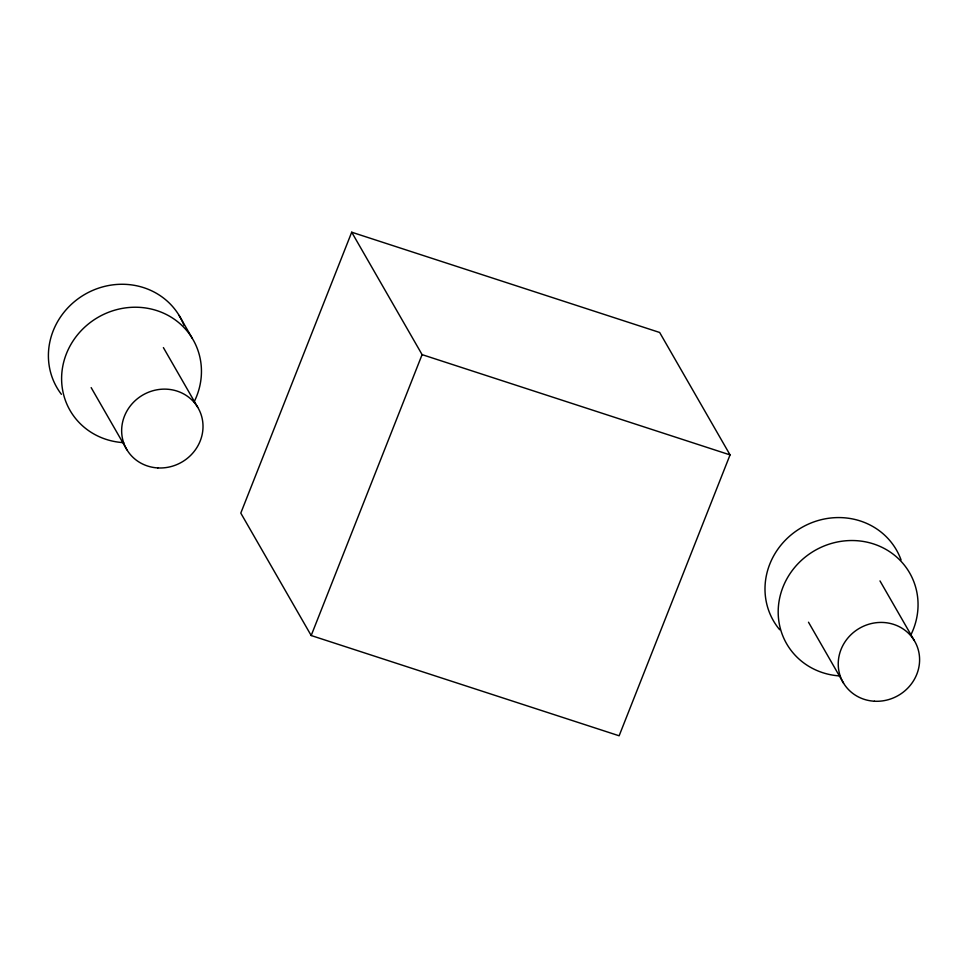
<?xml version="1.0" encoding="UTF-8"?>
<svg xmlns="http://www.w3.org/2000/svg" width="968" height="968" viewBox="0 0 968 968"><rect width="100%" height="100%" fill="white"/><g stroke="black" fill="none" stroke-linecap="round" stroke-linejoin="round"><path stroke-width="1.45" d="M351.711 232.211L240.79 513.101L311.188 635.528L619.133 735.789L730.053 454.899L659.656 332.472L351.711 232.211L422.096 354.627L730.053 454.899M311.188 635.528L422.096 354.627M879.985 580.909L914.288 640.562M808.498 622.206L843.539 683.166M179.116 315.435L192.317 338.389M163.398 347.609L197.702 407.262M91.161 387.611L126.953 449.854M779.7 629.745A70.966 66.683 -29.9 0 1 801.661 527.548A70.966 66.683 -29.9 0 1 901.063 559.94M840.272 675.966A70.966 66.683 -29.9 0 1 780.014 596.494A70.966 66.683 -29.9 0 1 871.793 543.387A70.966 66.683 -29.9 0 1 910.719 635.214M61.407 394.315A70.966 66.683 -29.9 0 1 85.692 293.885A70.966 66.683 -29.9 0 1 183.981 325.333M123.686 442.654A70.966 66.683 -29.9 0 1 63.428 363.181A70.966 66.683 -29.9 0 1 155.207 310.087A70.966 66.683 -29.9 0 1 194.12 401.901M874.443 701.231A41.285 38.805 -29.9 0 0 916.176 644.107A41.285 38.805 -29.9 0 0 846.129 640.247A41.285 38.805 -29.9 0 0 874.443 701.231M157.844 467.931A41.285 38.805 -29.9 0 0 199.589 410.807A41.285 38.805 -29.9 0 0 129.543 406.947A41.285 38.805 -29.9 0 0 157.844 467.931"/></g></svg>
